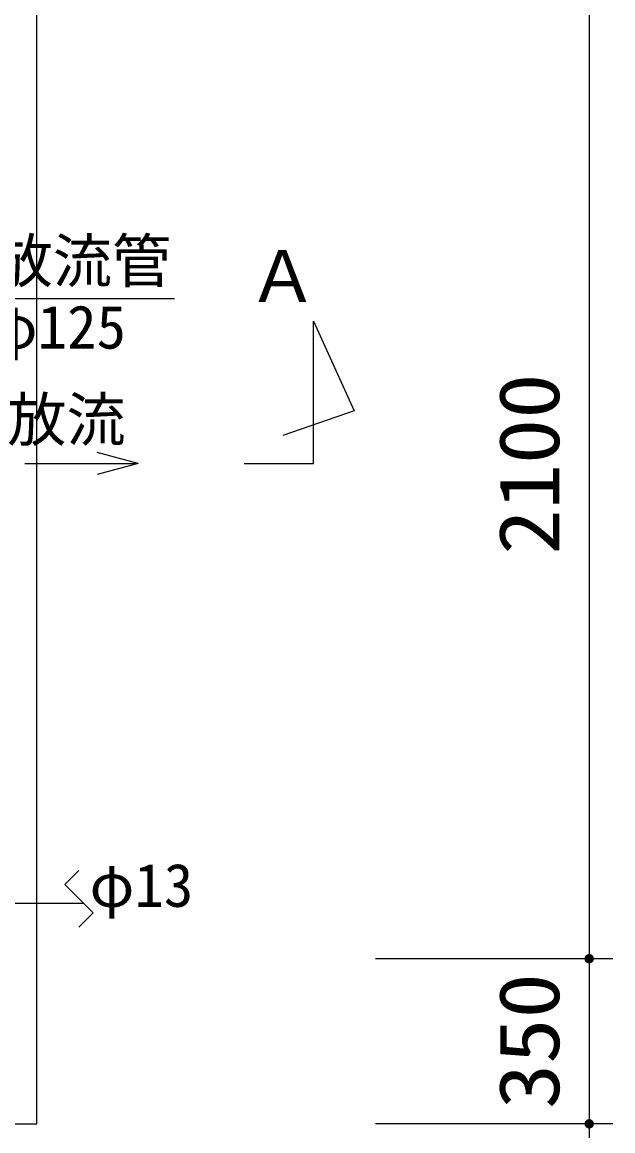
# Model space of a CAD drawing. Units: millimetres, scale not verified. Extents: x -14850 to 14850, y -10500 to 10500.
# Drawn here: x -6165 to -4914, y -578 to 1772 of the extents above; entities that cross this region are included whole.
import ezdxf
from ezdxf.enums import TextEntityAlignment as Align

# ---------------------------------------------------------------- set-up
doc = ezdxf.new("R2010")
doc.units = ezdxf.units.MM
doc.header["$LTSCALE"] = 50
for name, color, linetype, lineweight in [('0-0_機器', 2, 'Continuous', 25), ('0-1_空気管', 3, 'Continuous', 25), ('0-5_製作', 5, 'Continuous', 25)]:
    doc.layers.add(name, color=color, linetype=linetype, lineweight=lineweight)
doc.styles.add('ＭＳ ゴシック', font='')
doc.styles.get('ＭＳ ゴシック').set_extended_font_data('MS Gothic')

msp = doc.modelspace()

# ---------------------------------------------------------------- linework, layer by layer
at = {"layer": '0-0_機器'}
for p, q in [((-6133.96, -562.86), (-6133.96, 2237.14)), ((-9733.96, -562.86), (-6133.96, -562.86))]:
    msp.add_line(p, q, dxfattribs=at)
at = {"layer": '0-0_機器', "color": 3}
msp.add_lwpolyline([(-5694.33, 837.14), (-5547.97, 837.14), (-5547.97, 1138.64), (-5461.46, 948.31), (-5612.85, 896.41)], dxfattribs=at)
at = {"layer": '0-1_空気管'}
msp.add_line((-6183.14, 1186.52), (-5842.51, 1186.52), dxfattribs=at)
at = {"layer": '0-1_空気管', "color": 4}
for p, q in [((-5919, 837.14), (-6005.94, 860.44)), ((-6159.28, 837.14), (-5925.24, 837.14)), ((-5919, 837.14), (-6005.94, 813.85))]:
    msp.add_line(p, q, dxfattribs=at)
at = {"layer": '0-5_製作', "color": 2}
for p, q in [((-4963.92, 1887.14), (-4963.92, -212.86)), ((-4913.92, -212.86), (-5416.54, -212.86)), ((-4963.92, -212.86), (-4963.92, -562.86)), ((-4913.92, -562.86), (-5416.54, -562.86)), ((-4963.92, -562.86), (-4963.92, -1996.48))]:
    msp.add_line(p, q, dxfattribs=at)
at = {"layer": '0-5_製作', "color": 7}
for p, q in [((-6074.77, -55.73), (-6044.77, -25.73)), ((-6014.77, -115.73), (-6074.77, -55.73)), ((-6044.77, -145.73), (-6014.77, -115.73))]:
    msp.add_line(p, q, dxfattribs=at)
at = {"layer": '0-5_製作', "color": 6}
msp.add_line((-6034.99, -95.51), (-6872.46, -95.51), dxfattribs=at)
at = {"layer": '0-5_製作'}
for points in [[(-4973.75, -210.98), (-4963.92, -212.86), (-4973.9, -212.23)], [(-4973.44, -209.77), (-4963.92, -212.86), (-4973.75, -210.98)], [(-4972.97, -208.6), (-4963.92, -212.86), (-4973.44, -209.77)], [(-4972.37, -207.5), (-4963.92, -212.86), (-4972.97, -208.6)], [(-4971.63, -206.48), (-4963.92, -212.86), (-4972.37, -207.5)], [(-4970.77, -205.57), (-4963.92, -212.86), (-4971.63, -206.48)], [(-4969.8, -204.77), (-4963.92, -212.86), (-4970.77, -205.57)], [(-4968.74, -204.09), (-4963.92, -212.86), (-4969.8, -204.77)], [(-4967.61, -203.56), (-4963.92, -212.86), (-4968.74, -204.09)], [(-4966.41, -203.17), (-4963.92, -212.86), (-4967.61, -203.56)], [(-4965.18, -202.94), (-4963.92, -212.86), (-4966.41, -203.17)], [(-4963.92, -202.86), (-4963.92, -212.86), (-4965.18, -202.94)], [(-4963.92, -202.86), (-4953.92, -212.86), (-4963.92, -212.86)], [(-4963.3, -202.88), (-4953.92, -212.86), (-4963.92, -202.86)], [(-4962.05, -203.03), (-4953.92, -212.86), (-4963.3, -202.88)], [(-4960.83, -203.35), (-4953.92, -212.86), (-4962.05, -203.03)], [(-4959.67, -203.81), (-4953.92, -212.86), (-4960.83, -203.35)], [(-4958.57, -204.41), (-4953.92, -212.86), (-4959.67, -203.81)], [(-4957.55, -205.15), (-4953.92, -212.86), (-4958.57, -204.41)], [(-4956.63, -206.01), (-4953.92, -212.86), (-4957.55, -205.15)], [(-4955.83, -206.98), (-4953.92, -212.86), (-4956.63, -206.01)], [(-4955.16, -208.04), (-4953.92, -212.86), (-4955.83, -206.98)], [(-4954.63, -209.18), (-4953.92, -212.86), (-4955.16, -208.04)], [(-4954.24, -210.37), (-4953.92, -212.86), (-4954.63, -209.18)], [(-4954, -211.6), (-4953.92, -212.86), (-4954.24, -210.37)], [(-4973.9, -212.23), (-4963.92, -212.86), (-4973.92, -212.86)], [(-4963.92, -212.86), (-4973.85, -214.11), (-4973.92, -212.86)], [(-4963.92, -212.86), (-4973.61, -215.34), (-4973.85, -214.11)], [(-4963.92, -212.86), (-4973.22, -216.54), (-4973.61, -215.34)], [(-4963.92, -212.86), (-4972.69, -217.67), (-4973.22, -216.54)], [(-4963.92, -212.86), (-4972.01, -218.73), (-4972.69, -217.67)], [(-4963.92, -212.86), (-4971.21, -219.7), (-4972.01, -218.73)], [(-4963.92, -212.86), (-4970.3, -220.56), (-4971.21, -219.7)], [(-4963.92, -212.86), (-4969.28, -221.3), (-4970.3, -220.56)], [(-4963.92, -212.86), (-4968.18, -221.91), (-4969.28, -221.3)], [(-4963.92, -212.86), (-4967.01, -222.37), (-4968.18, -221.91)], [(-4963.92, -212.86), (-4965.8, -222.68), (-4967.01, -222.37)], [(-4963.92, -212.86), (-4964.55, -222.84), (-4965.8, -222.68)], [(-4963.92, -212.86), (-4963.92, -222.86), (-4964.55, -222.84)], [(-4963.92, -212.86), (-4962.67, -222.78), (-4963.92, -222.86)], [(-4953.92, -212.86), (-4962.67, -222.78), (-4963.92, -212.86)], [(-4953.92, -212.86), (-4961.44, -222.54), (-4962.67, -222.78)], [(-4953.92, -212.86), (-4960.24, -222.15), (-4961.44, -222.54)], [(-4953.92, -212.86), (-4959.11, -221.62), (-4960.24, -222.15)], [(-4953.92, -212.86), (-4958.05, -220.95), (-4959.11, -221.62)], [(-4953.92, -212.86), (-4957.08, -220.15), (-4958.05, -220.95)], [(-4953.92, -212.86), (-4956.22, -219.23), (-4957.08, -220.15)], [(-4953.92, -212.86), (-4955.48, -218.22), (-4956.22, -219.23)], [(-4953.92, -212.86), (-4954.88, -217.11), (-4955.48, -218.22)], [(-4953.92, -212.86), (-4954.41, -215.95), (-4954.88, -217.11)], [(-4953.92, -212.86), (-4954.1, -214.73), (-4954.41, -215.95)], [(-4953.92, -212.86), (-4953.94, -213.48), (-4954.1, -214.73)], [(-4973.9, -562.23), (-4963.92, -562.86), (-4973.92, -562.86)], [(-4973.92, -562.86), (-4973.61, -565.34), (-4973.85, -564.11)], [(-4963.92, -562.86), (-4973.61, -565.34), (-4973.92, -562.86)], [(-4973.75, -560.98), (-4963.92, -562.86), (-4973.9, -562.23)], [(-4973.44, -559.77), (-4963.92, -562.86), (-4973.75, -560.98)], [(-4963.92, -562.86), (-4973.22, -566.54), (-4973.61, -565.34)], [(-4972.97, -558.6), (-4963.92, -562.86), (-4973.44, -559.77)], [(-4963.92, -562.86), (-4972.69, -567.68), (-4973.22, -566.54)], [(-4972.37, -557.5), (-4963.92, -562.86), (-4972.97, -558.6)], [(-4963.92, -562.86), (-4972.01, -568.74), (-4972.69, -567.68)], [(-4971.63, -556.48), (-4963.92, -562.86), (-4972.37, -557.5)], [(-4963.92, -562.86), (-4971.21, -569.7), (-4972.01, -568.74)], [(-4970.77, -555.57), (-4963.92, -562.86), (-4971.63, -556.48)], [(-4963.92, -562.86), (-4970.3, -570.56), (-4971.21, -569.7)], [(-4969.8, -554.77), (-4963.92, -562.86), (-4970.77, -555.57)], [(-4963.92, -562.86), (-4969.28, -571.3), (-4970.3, -570.56)], [(-4968.74, -554.09), (-4963.92, -562.86), (-4969.8, -554.77)], [(-4963.92, -562.86), (-4968.18, -571.91), (-4969.28, -571.3)], [(-4967.61, -553.56), (-4963.92, -562.86), (-4968.74, -554.09)], [(-4963.92, -562.86), (-4967.01, -572.37), (-4968.18, -571.91)], [(-4966.41, -553.17), (-4963.92, -562.86), (-4967.61, -553.56)], [(-4963.92, -562.86), (-4965.8, -572.68), (-4967.01, -572.37)], [(-4965.18, -552.94), (-4963.92, -562.86), (-4966.41, -553.17)], [(-4963.92, -562.86), (-4964.55, -572.84), (-4965.8, -572.68)], [(-4963.92, -552.86), (-4963.92, -562.86), (-4965.18, -552.94)], [(-4963.92, -562.86), (-4963.92, -572.86), (-4964.55, -572.84)], [(-4963.92, -552.86), (-4953.92, -562.86), (-4963.92, -562.86)], [(-4963.3, -552.88), (-4953.92, -562.86), (-4963.92, -552.86)], [(-4963.92, -562.86), (-4962.67, -572.78), (-4963.92, -572.86)], [(-4953.92, -562.86), (-4962.67, -572.78), (-4963.92, -562.86)], [(-4962.05, -553.03), (-4953.92, -562.86), (-4963.3, -552.88)], [(-4953.92, -562.86), (-4961.44, -572.54), (-4962.67, -572.78)], [(-4960.83, -553.35), (-4953.92, -562.86), (-4962.05, -553.03)], [(-4953.92, -562.86), (-4960.24, -572.16), (-4961.44, -572.54)], [(-4959.67, -553.81), (-4953.92, -562.86), (-4960.83, -553.35)], [(-4953.92, -562.86), (-4959.11, -571.62), (-4960.24, -572.16)], [(-4958.57, -554.41), (-4953.92, -562.86), (-4959.67, -553.81)], [(-4953.92, -562.86), (-4958.05, -570.95), (-4959.11, -571.62)], [(-4957.55, -555.15), (-4953.92, -562.86), (-4958.57, -554.41)], [(-4953.92, -562.86), (-4957.08, -570.15), (-4958.05, -570.95)], [(-4956.63, -556.01), (-4953.92, -562.86), (-4957.55, -555.15)], [(-4953.92, -562.86), (-4956.22, -569.23), (-4957.08, -570.15)], [(-4955.83, -556.98), (-4953.92, -562.86), (-4956.63, -556.01)], [(-4953.92, -562.86), (-4955.48, -568.22), (-4956.22, -569.23)], [(-4955.16, -558.04), (-4953.92, -562.86), (-4955.83, -556.98)], [(-4953.92, -562.86), (-4954.88, -567.12), (-4955.48, -568.22)], [(-4954.63, -559.18), (-4953.92, -562.86), (-4955.16, -558.04)], [(-4953.92, -562.86), (-4954.41, -565.95), (-4954.88, -567.12)], [(-4954.24, -560.37), (-4953.92, -562.86), (-4954.63, -559.18)], [(-4953.92, -562.86), (-4954.1, -564.73), (-4954.41, -565.95)], [(-4954, -561.6), (-4953.92, -562.86), (-4954.24, -560.37)], [(-4953.92, -562.86), (-4953.94, -563.49), (-4954.1, -564.73)]]:
    msp.add_solid(points, dxfattribs=at)

# ---------------------------------------------------------------- texts
at = {"layer": '0-0_機器', "color": 4, "style": 'ＭＳ ゴシック'}
msp.add_text('Ａ', height=110, dxfattribs=at).set_placement((-5687.93, 1146.04), align=Align.BOTTOM_LEFT)
at = {"layer": '0-1_空気管', "color": 4, "style": 'ＭＳ ゴシック'}
for s, p in [('放流管', (-6225.07, 1192.96)), ('φ125', (-6227.08, 1052.78)), ('放流', (-6196.2, 856.69))]:
    msp.add_text(s, height=91.79, dxfattribs=at).set_placement(p, align=Align.BOTTOM_LEFT)
at = {"layer": '0-5_製作', "color": 4, "style": 'ＭＳ ゴシック', "width": 1.1}
for s, p in [('2100', (-4988.92, 643.39)), ('350', (-4988.92, -531.61))]:
    msp.add_text(s, height=128.4, rotation=90, dxfattribs=at).set_placement(p, align=Align.BOTTOM_LEFT)
at = {"layer": '0-5_製作', "color": 4, "style": 'ＭＳ ゴシック'}
msp.add_text('φ13', height=91.79, dxfattribs=at).set_placement((-6022.1, -130.48), align=Align.BOTTOM_LEFT)

doc.saveas('drawing.dxf')
